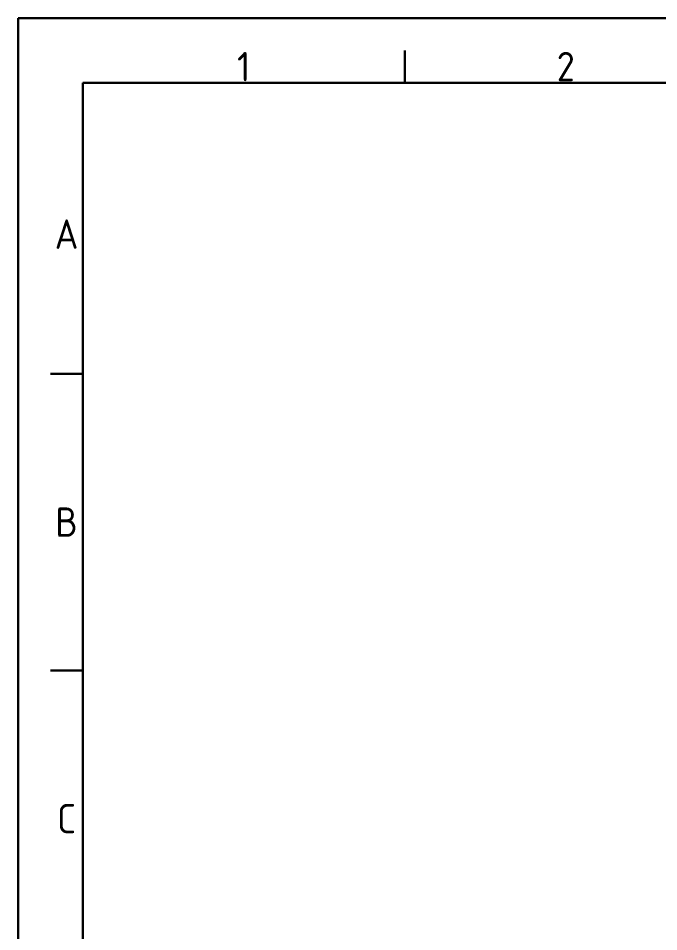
# Model space of a CAD drawing. Header units: millimetres. Extents: x 3914 to 5141, y -64 to 796.
# Drawn here: x 3914.3 to 4204.8, y 382.2 to 796.3 of the extents above; entities that cross this region are included whole.
import ezdxf
from ezdxf.enums import TextEntityAlignment as Align

# ---------------------------------------------------------------- set-up
doc = ezdxf.new("R2010")
doc.units = ezdxf.units.MM
doc.header["$LTSCALE"] = 46.255
doc.layers.add('图框层', color=7, linetype='CONTINUOUS', lineweight=30)
doc.styles.add('ISO Proportional', font='isocp.shx')

msp = doc.modelspace()

# ---------------------------------------------------------------- linework, layer by layer
at = {"layer": '图框层', "color": 0, "lineweight": 30}
for p, q in [((5112.231, 796.307), (3914.275, 796.307)), ((3914.275, 796.307), (3914.275, 767.089)), ((4089.586, 767.089), (4089.586, 781.698)), ((3914.275, -63.791), (3914.275, 767.089)), ((5112.231, 767.089), (3943.493, 767.089)), ((5112.231, 767.089), (3943.493, 767.089)), ((3943.493, 767.089), (3943.493, -26.883)), ((3943.493, 767.089), (3943.493, -34.572)), ((3943.493, 635.068), (3928.884, 635.068)), ((3943.493, 500.663), (3928.884, 500.663))]:
    msp.add_line(p, q, dxfattribs=at)

# ---------------------------------------------------------------- texts
at = {"layer": '图框层', "color": 0, "lineweight": 30, "style": 'ISO Proportional'}
for s, p in [('1', (4016.54, 774.393)), ('2', (4162.632, 774.393)), ('A', (3936.189, 698.425)), ('B', (3936.189, 567.865)), ('C', (3936.189, 433.46))]:
    msp.add_text(s, height=13.324, dxfattribs=at).set_placement(p, align=Align.MIDDLE)

doc.saveas('drawing.dxf')
